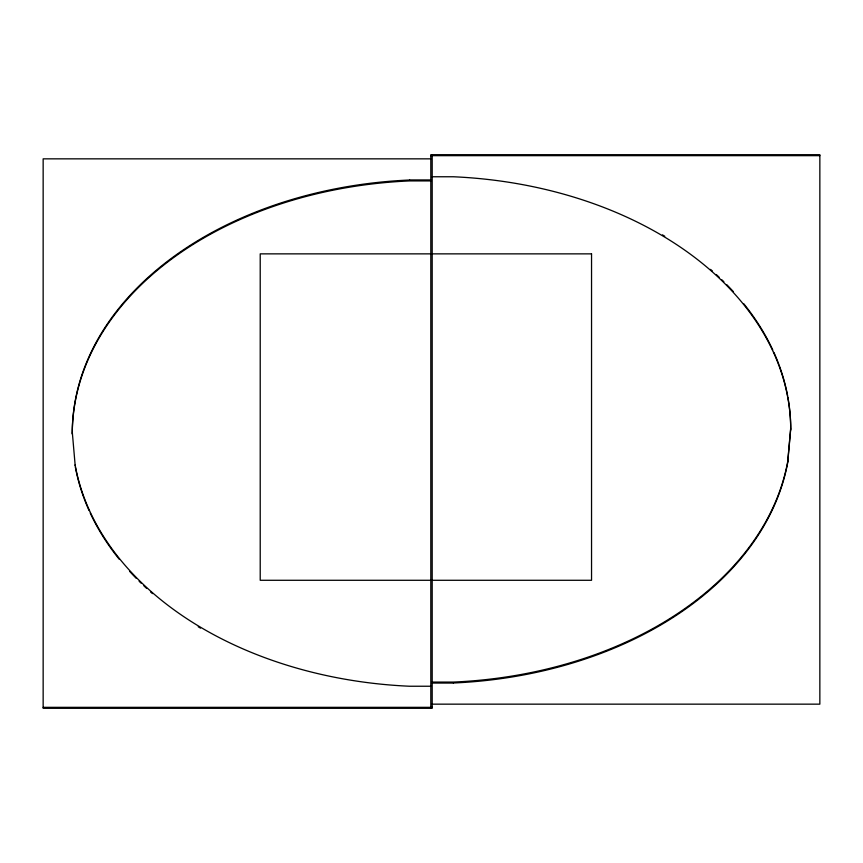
<?xml version="1.0" encoding="UTF-8"?>
<svg xmlns="http://www.w3.org/2000/svg" width="863" height="863" viewBox="0 0 863 863"><rect width="100%" height="100%" fill="white"/><g stroke="black" fill="none" stroke-linecap="round" stroke-linejoin="round"><path stroke-width="1.29" d="M787.79 460.734L790.627 428.943M787.79 461.694L790.627 429.914M430.81 155.664L819.85 155.664M430.842 158.846L43.15 158.846L43.15 708.307L432.19 708.307L432.19 154.693M432.136 176.764L453.409 176.764A359.634 253.744 0 0 1 790.735 429.914M409.591 179.946L430.864 179.946M430.864 180.917L409.591 180.917A359.634 253.744 0 0 0 72.265 434.057M432.136 682.083L453.409 682.083A359.677 253.776 0 0 0 787.876 460.734M432.136 683.054L453.409 683.054M430.864 686.236L409.591 686.236A359.677 253.776 0 0 1 75.124 464.887M432.158 704.154L819.85 704.154L819.85 154.693L430.81 154.693L430.81 708.307M43.15 707.336L432.19 707.336M72.373 433.086L75.21 465.847M200.518 628.135A359.677 253.776 0 0 1 198.231 626.765M152.471 593.615A359.677 253.776 0 0 1 150.507 591.899M146.667 588.426A359.677 253.776 0 0 1 143.851 585.804M141.079 583.151A359.677 253.776 0 0 1 139.126 581.241M136.246 578.35A359.677 253.776 0 0 1 129.73 571.468M119.31 559.343A359.677 253.776 0 0 1 90.216 513.054M89.105 510.626A359.677 253.776 0 0 1 84.078 498.383M83.625 497.153A359.677 253.776 0 0 1 75.361 467.12M72.265 433.086A359.634 253.744 0 0 1 409.601 180.011M662.471 234.865A359.634 253.744 0 0 1 664.769 236.235M710.529 269.385A359.634 253.744 0 0 1 712.482 271.101M716.322 274.574A359.634 253.744 0 0 1 719.149 277.196M721.921 279.849A359.634 253.744 0 0 1 723.874 281.759M726.754 284.661A359.634 253.744 0 0 1 733.27 291.532M743.69 303.657A359.634 253.744 0 0 1 772.773 349.947M773.884 352.374A359.634 253.744 0 0 1 778.922 364.618M779.375 365.847A359.634 253.744 0 0 1 787.639 395.88M787.865 397.142A359.634 253.744 0 0 1 790.735 428.943M787.876 461.705A359.677 253.776 0 0 1 453.399 683M591.543 253.862L260.216 253.862L260.216 580.281L591.543 580.281L591.543 253.862"/></g></svg>
